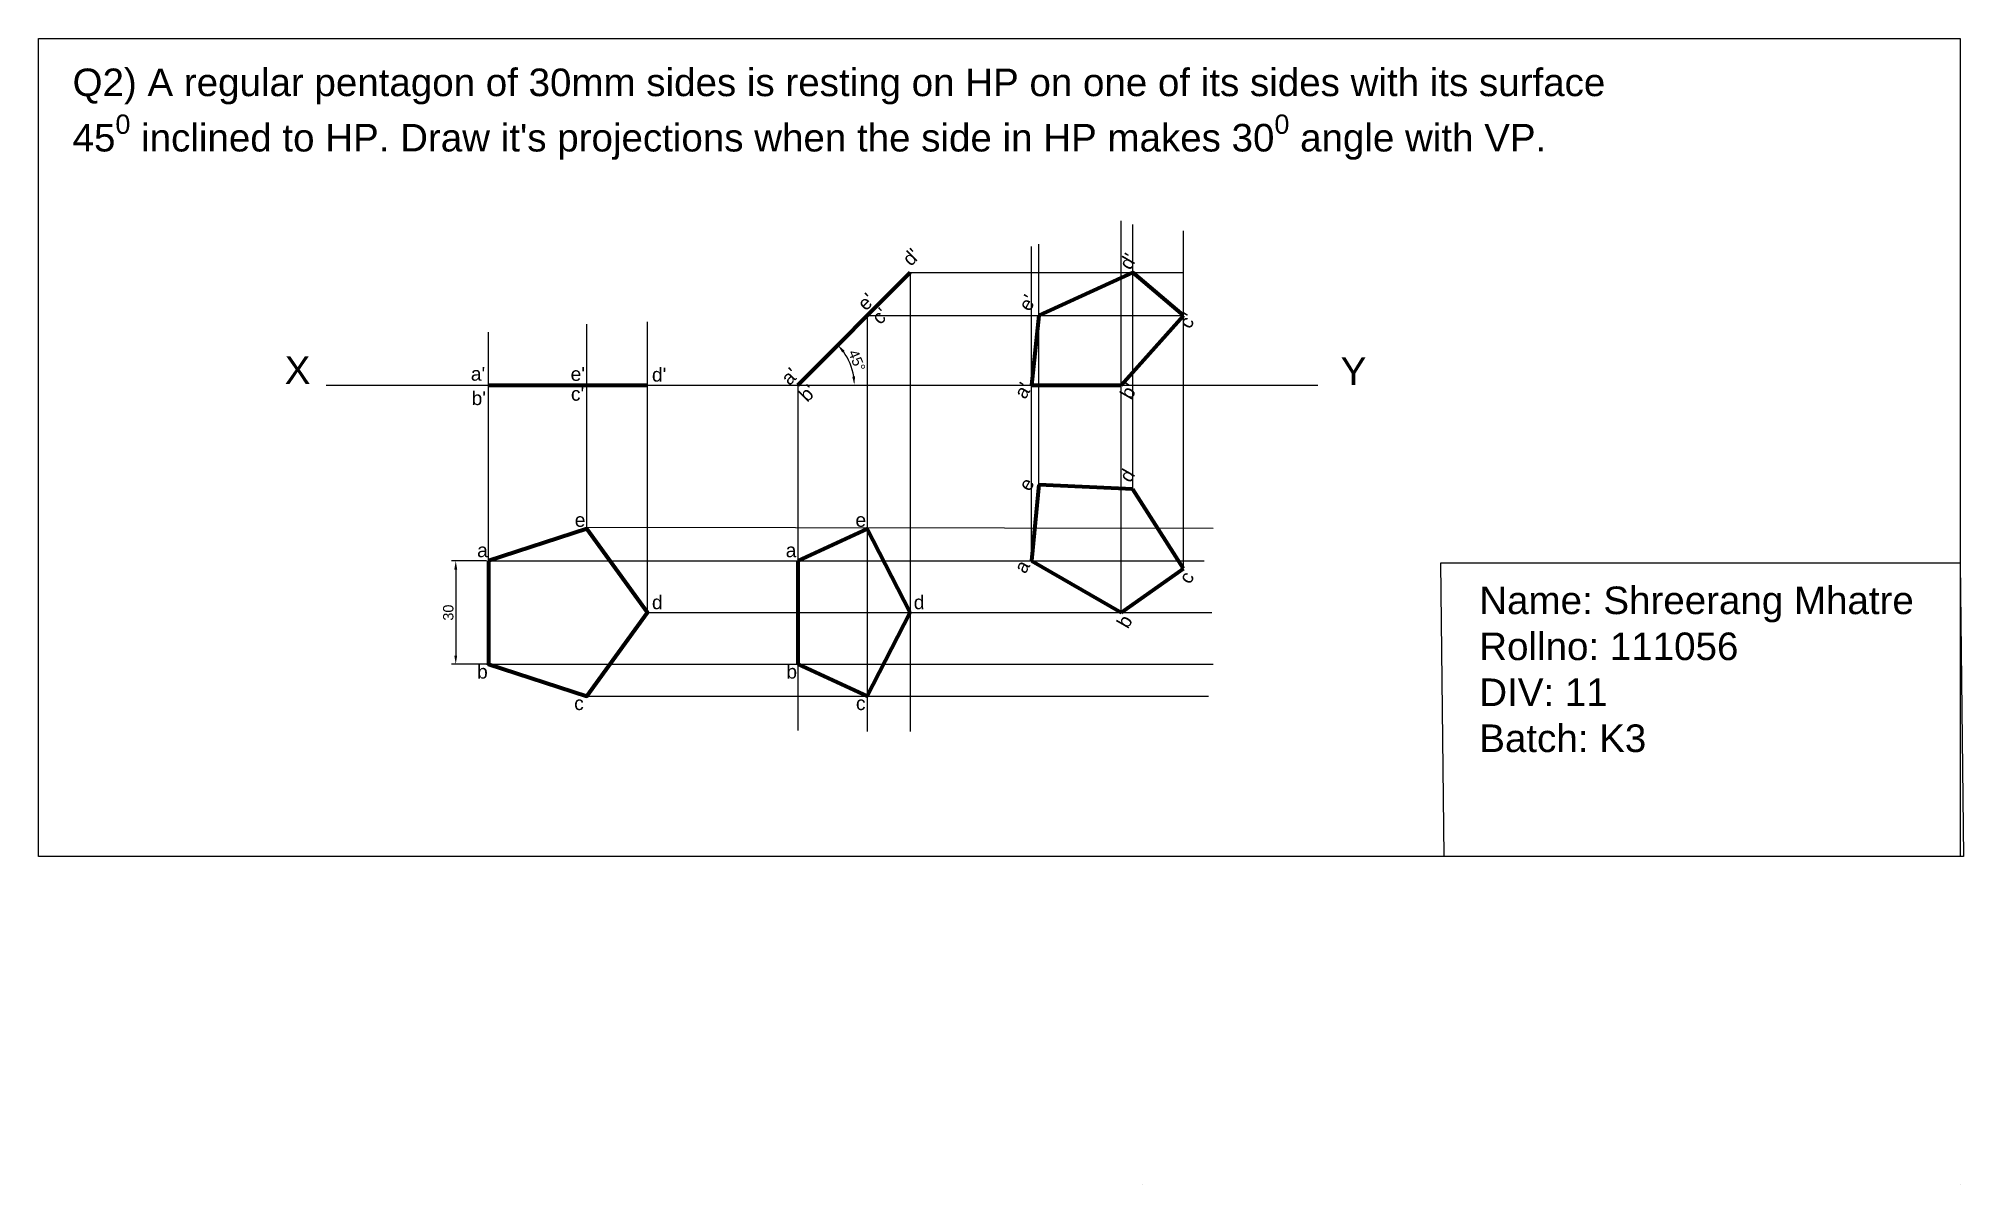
# Model space of a CAD drawing. Header units: millimetres. Extents: x 15280 to 15838, y 37218 to 37551.
import ezdxf

# ---------------------------------------------------------------- set-up
doc = ezdxf.new("R2010")
doc.units = ezdxf.units.MM
doc.header["$PDMODE"] = 3
doc.header["$PDSIZE"] = -3
for name, color, linetype in [('Dimensions', 7, 'Continuous'), ('Objectlines', 2, 'Continuous'), ('Profection', 231, 'Continuous'), ('Test', 4, 'Continuous')]:
    doc.layers.add(name, color=color, linetype=linetype)
doc.styles.get("Standard").update_dxf_attribs({"font": 'arial.ttf'})
doc.dimstyles.new('ISO-25', dxfattribs={"dimtxt": 3, "dimasz": 2.5, "dimexe": 1.25, "dimexo": 0.625, "dimtad": 1, "dimtxsty": 'Standard', "dimcen": 2.5, "dimadec": 0, "dimazin": 0, "dimtfac": 1, "dimtmove": 0, "dimatfit": 3, "dimfxl": 1, "dimarcsym": 0})

# ---------------------------------------------------------------- blocks, each defined once
blk = doc.blocks.new('*D1')
at = {"layer": 'Defpoints', "color": 0, "transparency": 16777216}
for p in [(15410.28, 37398.98), (15400.78, 37368.98), (15410.28, 37368.98)]:
    blk.add_point(p, dxfattribs=at)
at = {"layer": 'Dimensions', "color": 0, "lineweight": -2, "transparency": 16777216}
for p, q in [((15409.66, 37398.98), (15399.53, 37398.98)), ((15400.78, 37396.48), (15400.78, 37371.48)), ((15409.66, 37368.98), (15399.53, 37368.98))]:
    blk.add_line(p, q, dxfattribs=at)
at = {"layer": 'Dimensions', "color": 0, "transparency": 16777216}
for points in [[(15400.37, 37396.48), (15401.2, 37396.48), (15400.78, 37398.98)], [(15400.37, 37371.48), (15401.2, 37371.48), (15400.78, 37368.98)]]:
    blk.add_solid(points, dxfattribs=at)
at = {"layer": 'Dimensions', "color": 0, "transparency": 16777216, "insert": (15398.63, 37383.98), "char_height": 3, "attachment_point": 5, "rotation": 90}
blk.add_mtext('30', dxfattribs=at)
blk = doc.blocks.new('*D2')
at = {"layer": 'Defpoints', "color": 0, "transparency": 16777216}
for p in [(15532.64, 37482.64), (15515.87, 37454.25), (15363.16, 37450), (15500, 37450), (15650.88, 37450)]:
    blk.add_point(p, dxfattribs=at)
at = {"layer": 'Dimensions', "color": 0, "lineweight": -2, "transparency": 16777216}
blk.add_arc((15500, 37450), 16.43, 8.7241, 36.2759, dxfattribs=at)
at = {"layer": 'Dimensions', "color": 0, "transparency": 16777216}
for points in [[(15512.93, 37459.45), (15513.57, 37459.99), (15511.62, 37461.62)], [(15516.66, 37452.52), (15515.83, 37452.46), (15516.43, 37450)]]:
    blk.add_solid(points, dxfattribs=at)
at = {"layer": 'Dimensions', "color": 0, "transparency": 16777216, "insert": (15517.17, 37457.11), "char_height": 3, "attachment_point": 5, "rotation": 292.5}
blk.add_mtext('45°', dxfattribs=at)

msp = doc.modelspace()

# ---------------------------------------------------------------- linework, layer by layer
msp.add_line((15363.158, 37449.999), (15650.875, 37449.999))
msp.add_lwpolyline([(15279.717, 37550.526), (15837.31, 37550.526), (15837.31, 37313.22), (15279.717, 37313.22)], close=True)
at = {"layer": 'Objectlines', "color": 1, "lineweight": 200}
for p, q in [((15500, 37449.999), (15532.644, 37482.643)), ((15597.196, 37482.643), (15569.943, 37470.174)), ((15611.981, 37470.174), (15597.196, 37482.643)), ((15569.943, 37470.174), (15567.884, 37449.999)), ((15593.865, 37449.999), (15611.981, 37470.174)), ((15410.282, 37449.999), (15456.447, 37449.999)), ((15567.884, 37449.999), (15593.865, 37449.999)), ((15569.943, 37421.089), (15567.884, 37398.982)), ((15597.196, 37419.752), (15569.943, 37421.089)), ((15611.981, 37396.819), (15597.196, 37419.752)), ((15520.175, 37408.253), (15500, 37398.982)), ((15532.644, 37383.982), (15520.175, 37408.253)), ((15500, 37398.982), (15500, 37368.982)), ((15567.884, 37398.982), (15593.865, 37383.982)), ((15593.865, 37383.982), (15611.981, 37396.819)), ((15520.175, 37359.712), (15532.644, 37383.982)), ((15500, 37368.982), (15520.175, 37359.712))]:
    msp.add_line(p, q, dxfattribs=at)
at = {"layer": 'Objectlines'}
for p, q in [((15410.282, 37368.982), (15410.282, 37398.982)), ((15600, 37218.079), (15600, 37218.116)), ((15837.31, 37218.078), (15837.31, 37218.078)), ((15837.31, 37218.078), (15837.31, 37218.078)), ((15837.31, 37218.078), (15837.31, 37218.078)), ((15837.31, 37218.078), (15837.31, 37218.078)), ((15837.31, 37218.078), (15837.31, 37218.078)), ((15837.31, 37218.078), (15837.31, 37218.078))]:
    msp.add_line(p, q, dxfattribs=at)
at = {"layer": 'Objectlines', "color": 1, "lineweight": 200}
msp.add_lwpolyline([(15410.282, 37398.982), (15410.282, 37368.982), (15438.813, 37359.712), (15456.447, 37383.982), (15438.813, 37408.253)], close=True, dxfattribs=at)
at = {"layer": 'Objectlines', "color": 7}
msp.add_lwpolyline([(15686.609, 37398.465), (15837.31, 37398.465), (15838.257, 37313.22), (15687.556, 37313.22)], close=True, dxfattribs=at)
at = {"layer": 'Profection', "color": 2}
for p, q in [((15593.865, 37383.982), (15593.865, 37497.609)), ((15597.196, 37419.752), (15597.196, 37496.57)), ((15567.884, 37398.982), (15567.884, 37490.209)), ((15569.943, 37421.089), (15569.943, 37490.86)), ((15611.981, 37396.819), (15611.981, 37494.753)), ((15532.644, 37482.643), (15532.644, 37349.485)), ((15532.644, 37482.643), (15611.981, 37482.643)), ((15438.813, 37408.253), (15438.813, 37467.632)), ((15456.447, 37383.982), (15456.447, 37468.288)), ((15520.175, 37470.174), (15520.175, 37349.485)), ((15520.175, 37470.174), (15611.981, 37470.174)), ((15410.282, 37398.982), (15410.282, 37465.334)), ((15500, 37449.999), (15500, 37349.814)), ((15438.813, 37408.804), (15620.511, 37408.482)), ((15410.282, 37398.982), (15617.936, 37398.982)), ((15456.447, 37383.982), (15620.178, 37383.982)), ((15409.657, 37368.982), (15620.511, 37368.982)), ((15438.813, 37359.712), (15619.177, 37359.712))]:
    msp.add_line(p, q, dxfattribs=at)

# ---------------------------------------------------------------- texts
at = {"layer": 'Objectlines', "char_height": 8, "attachment_point": 1}
for s, width, insert in [("\\A1;{\\C7;Q2) A regular pentagon of 30mm sides is resting on HP on one of its sides with its surface 45\\H0.7x;\\S0^ ;\\H1.42857x; inclined to HP. Draw it's projections when the side in HP makes 30\\H0.7x;\\S0^ ;\\H1.42857x; angle with VP.}", 447.30599, (15289.604, 37541.808)), ('{\\C4;Name: Shreerang Mhatre\\PRollno: 111056\\PDIV: 11\\PBatch: K3}', 235.77307, (15697.758, 37391.539))]:
    msp.add_mtext_dynamic_manual_height_columns(s, width=width, gutter_width=12.5, heights=[0], dxfattribs=dict(at, insert=insert))
at = {"layer": 'Test', "char_height": 4, "attachment_point": 1}
for s, insert, rotation in [("d'", (15529.989, 37487.076), 45), ("d'", (15593.055, 37485.09), 60), ("e'", (15516.942, 37474.119), 45), ("c'", (15521.081, 37470.111), 45), ("e'", (15563.847, 37473.07), 60), ("c'", (15610.351, 37468.018), 60), ("a'", (15494.782, 37452.474), 45), ("b'", (15499.941, 37447.629), 45), ("a'", (15562.554, 37447.624), 60), ("b'", (15593.258, 37447.467), 60), ('e', (15563.847, 37420.879), 60), ('d', (15593.055, 37423.414), 60), ('a', (15562.554, 37396.993), 60), ('c', (15610.351, 37393.976), 60), ('b', (15592.332, 37381.063), 60)]:
    msp.add_mtext_dynamic_manual_height_columns(s, width=16.6, gutter_width=12.5, heights=[0], dxfattribs=dict(at, insert=insert, rotation=rotation))
at = {"layer": 'Test', "attachment_point": 1}
for s, width, insert, char_height in [('X', 64.91666, (15351.156, 37458.33), 8), ('Y', 64.91666, (15657.543, 37458.008), 8), ("a'", 16.6, (15405.153, 37455.259), 4), ("e'", 16.6, (15434.11, 37455.211), 4), ("d'", 16.6, (15457.704, 37455.011), 4), ("b'", 16.6, (15405.375, 37448.185), 4), ("c'", 16.6, (15434.202, 37449.45), 4), ('e', 16.6, (15435.311, 37412.87), 4), ('e', 16.6, (15516.756, 37412.87), 4), ('a', 16.6, (15406.981, 37404.063), 4), ('a', 16.6, (15496.513, 37404.063), 4), ('d', 16.6, (15457.704, 37388.973), 4), ('d', 16.6, (15533.671, 37388.973), 4), ('b', 16.6, (15406.964, 37368.85), 4), ('b', 16.6, (15496.706, 37368.85), 4), ('c', 16.6, (15435.147, 37359.702), 4), ('c', 16.6, (15516.898, 37359.702), 4)]:
    msp.add_mtext_dynamic_manual_height_columns(s, width=width, gutter_width=12.5, heights=[0], dxfattribs=dict(at, insert=insert, char_height=char_height))

# ---------------------------------------------------------------- dimensions: what is measured, and where the dimension line sits
at = {"layer": 'Dimensions', "color": 3}
dim = msp.add_angular_dim_2l(base=(15515.875, 37454.253), line1=((15363.158, 37449.999), (15650.875, 37449.999)), line2=((15500, 37449.999), (15532.644, 37482.643)), dimstyle='ISO-25', dxfattribs=at)
dim.commit()
dim.dimension.update_dxf_attribs({"geometry": '*D2', "text_midpoint": (15517.171, 37457.111)})
dim = msp.add_linear_dim(base=(15400.783, 37368.982), p1=(15410.282, 37398.982), p2=(15410.282, 37368.982), angle=90, dimstyle='ISO-25', dxfattribs=at)
dim.commit()
dim.dimension.update_dxf_attribs({"geometry": '*D1', "text_midpoint": (15398.625, 37383.982)})

doc.saveas('drawing.dxf')
